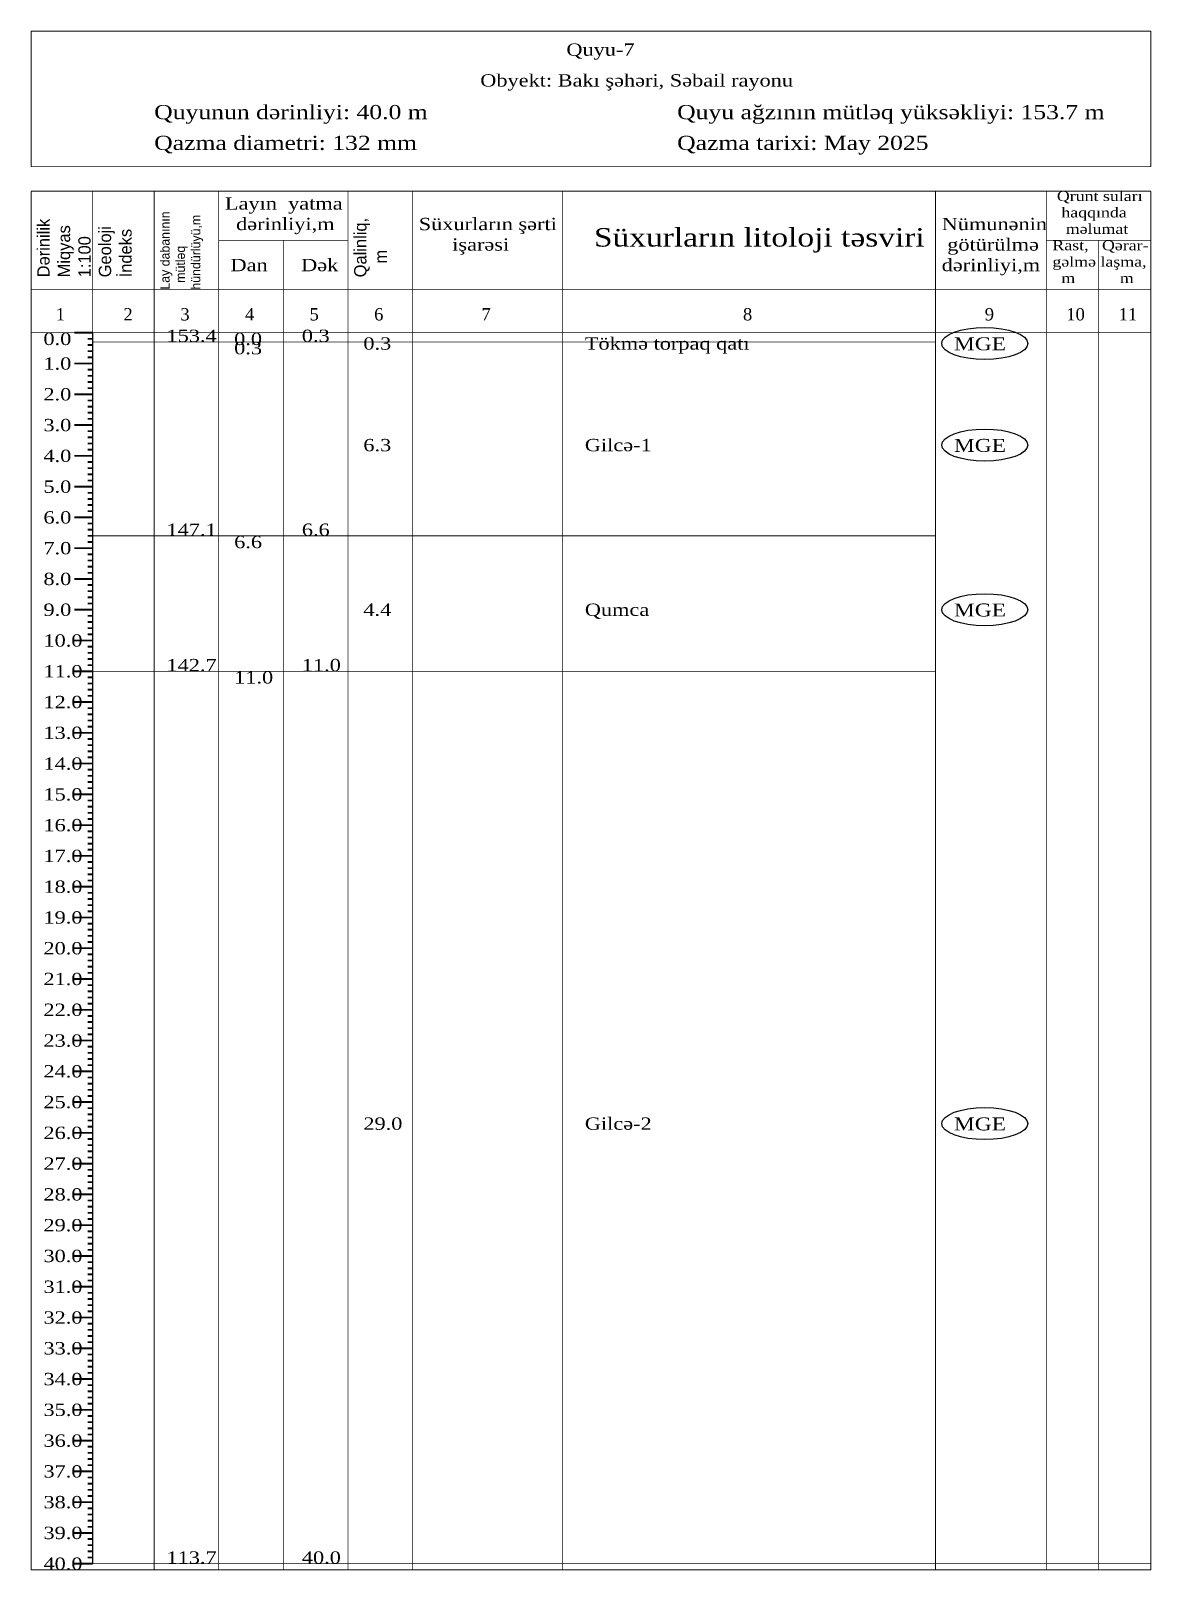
# Model space of a CAD drawing. Header units: metres. Extents: x -10 to 4772, y -44 to 349.
# Drawn here: x 1189.9 to 1372.1, y 98.9 to 349.1 of the extents above; entities that cross this region are included whole.
import ezdxf

# ---------------------------------------------------------------- set-up
doc = ezdxf.new("R2010")
doc.units = ezdxf.units.M
doc.layers.add('Default', color=7, linetype='Continuous')
doc.layers.add('MyLayer', color=7, linetype='Continuous')
doc.styles.add('Times New Roman', font='Times New Roman')
doc.styles.add('Times New Roman_Bold', font='Times New Roman', dxfattribs={"width": 1.2})

msp = doc.modelspace()

# ---------------------------------------------------------------- linework, layer by layer
at = {"color": 7, "lineweight": 30}
msp.add_line((1200, 100), (1200, 300), dxfattribs=at)
msp.add_lwpolyline([(1200, 100), (1200, 300)], dxfattribs=at)
at = {"color": 5}
for centre in [(1345, 298.25), (1345, 281.75), (1345, 255), (1345, 171.5)]:
    msp.add_ellipse(centre, major_axis=(7, 0), ratio=0.371429, dxfattribs=at)
at = {"layer": 'Default'}
for points, const_width in [([(1200, 300), (1200, 323)], 0.12), ([(1197, 300), (1200, 300)], 0.3), ([(1199.2, 299), (1200, 299)], 0.3), ([(1199.2, 298), (1200, 298)], 0.3), ([(1200, 298.5), (1337, 298.5)], 0.12), ([(1197, 295), (1200, 295)], 0.3), ([(1199.2, 297), (1200, 297)], 0.3), ([(1199.2, 296), (1200, 296)], 0.3), ([(1199.2, 294), (1200, 294)], 0.3), ([(1199.2, 293), (1200, 293)], 0.3), ([(1197, 290), (1200, 290)], 0.3), ([(1199.2, 292), (1200, 292)], 0.3), ([(1199.2, 291), (1200, 291)], 0.3), ([(1199.2, 289), (1200, 289)], 0.3), ([(1199.2, 288), (1200, 288)], 0.3), ([(1197, 285), (1200, 285)], 0.3), ([(1199.2, 287), (1200, 287)], 0.3), ([(1199.2, 286), (1200, 286)], 0.3), ([(1199.2, 284), (1200, 284)], 0.3), ([(1199.2, 283), (1200, 283)], 0.3), ([(1197, 280), (1200, 280)], 0.3), ([(1199.2, 282), (1200, 282)], 0.3), ([(1199.2, 281), (1200, 281)], 0.3), ([(1199.2, 279), (1200, 279)], 0.3), ([(1199.2, 278), (1200, 278)], 0.3), ([(1197, 275), (1200, 275)], 0.3), ([(1199.2, 277), (1200, 277)], 0.3), ([(1199.2, 276), (1200, 276)], 0.3), ([(1199.2, 274), (1200, 274)], 0.3), ([(1199.2, 273), (1200, 273)], 0.3), ([(1197, 270), (1200, 270)], 0.3), ([(1199.2, 272), (1200, 272)], 0.3), ([(1199.2, 271), (1200, 271)], 0.3), ([(1199.2, 269), (1200, 269)], 0.3), ([(1199.2, 268), (1200, 268)], 0.3), ([(1197, 265), (1200, 265)], 0.3), ([(1199.2, 267), (1200, 267)], 0.3), ([(1199.2, 266), (1200, 266)], 0.3), ([(1200, 267), (1337, 267)], 0.12), ([(1199.2, 264), (1200, 264)], 0.3), ([(1199.2, 263), (1200, 263)], 0.3), ([(1197, 260), (1200, 260)], 0.3), ([(1199.2, 262), (1200, 262)], 0.3), ([(1199.2, 261), (1200, 261)], 0.3), ([(1199.2, 259), (1200, 259)], 0.3), ([(1199.2, 258), (1200, 258)], 0.3), ([(1197, 255), (1200, 255)], 0.3), ([(1199.2, 257), (1200, 257)], 0.3), ([(1199.2, 256), (1200, 256)], 0.3), ([(1199.2, 254), (1200, 254)], 0.3), ([(1199.2, 253), (1200, 253)], 0.3), ([(1197, 250), (1200, 250)], 0.3), ([(1199.2, 252), (1200, 252)], 0.3), ([(1199.2, 251), (1200, 251)], 0.3), ([(1199.2, 249), (1200, 249)], 0.3), ([(1199.2, 248), (1200, 248)], 0.3), ([(1197, 245), (1200, 245)], 0.3), ([(1199.2, 247), (1200, 247)], 0.3), ([(1199.2, 246), (1200, 246)], 0.3), ([(1199.2, 244), (1200, 244)], 0.3), ([(1199.2, 243), (1200, 243)], 0.3), ([(1200, 245), (1337, 245)], 0.12), ([(1197, 240), (1200, 240)], 0.3), ([(1199.2, 242), (1200, 242)], 0.3), ([(1199.2, 241), (1200, 241)], 0.3), ([(1199.2, 239), (1200, 239)], 0.3), ([(1199.2, 238), (1200, 238)], 0.3), ([(1197, 235), (1200, 235)], 0.3), ([(1199.2, 237), (1200, 237)], 0.3), ([(1199.2, 236), (1200, 236)], 0.3), ([(1199.2, 234), (1200, 234)], 0.3), ([(1199.2, 233), (1200, 233)], 0.3), ([(1197, 230), (1200, 230)], 0.3), ([(1199.2, 232), (1200, 232)], 0.3), ([(1199.2, 231), (1200, 231)], 0.3), ([(1199.2, 229), (1200, 229)], 0.3), ([(1199.2, 228), (1200, 228)], 0.3), ([(1197, 225), (1200, 225)], 0.3), ([(1199.2, 227), (1200, 227)], 0.3), ([(1199.2, 226), (1200, 226)], 0.3), ([(1199.2, 224), (1200, 224)], 0.3), ([(1199.2, 223), (1200, 223)], 0.3), ([(1197, 220), (1200, 220)], 0.3), ([(1199.2, 222), (1200, 222)], 0.3), ([(1199.2, 221), (1200, 221)], 0.3), ([(1199.2, 219), (1200, 219)], 0.3), ([(1199.2, 218), (1200, 218)], 0.3), ([(1197, 215), (1200, 215)], 0.3), ([(1199.2, 217), (1200, 217)], 0.3), ([(1199.2, 216), (1200, 216)], 0.3), ([(1199.2, 214), (1200, 214)], 0.3), ([(1199.2, 213), (1200, 213)], 0.3), ([(1197, 210), (1200, 210)], 0.3), ([(1199.2, 212), (1200, 212)], 0.3), ([(1199.2, 211), (1200, 211)], 0.3), ([(1199.2, 209), (1200, 209)], 0.3), ([(1199.2, 208), (1200, 208)], 0.3), ([(1197, 205), (1200, 205)], 0.3), ([(1199.2, 207), (1200, 207)], 0.3), ([(1199.2, 206), (1200, 206)], 0.3), ([(1199.2, 204), (1200, 204)], 0.3), ([(1199.2, 203), (1200, 203)], 0.3), ([(1197, 200), (1200, 200)], 0.3), ([(1199.2, 202), (1200, 202)], 0.3), ([(1199.2, 201), (1200, 201)], 0.3), ([(1199.2, 199), (1200, 199)], 0.3), ([(1199.2, 198), (1200, 198)], 0.3), ([(1197, 195), (1200, 195)], 0.3), ([(1199.2, 197), (1200, 197)], 0.3), ([(1199.2, 196), (1200, 196)], 0.3), ([(1199.2, 194), (1200, 194)], 0.3), ([(1199.2, 193), (1200, 193)], 0.3), ([(1197, 190), (1200, 190)], 0.3), ([(1199.2, 192), (1200, 192)], 0.3), ([(1199.2, 191), (1200, 191)], 0.3), ([(1199.2, 189), (1200, 189)], 0.3), ([(1199.2, 188), (1200, 188)], 0.3), ([(1197, 185), (1200, 185)], 0.3), ([(1199.2, 187), (1200, 187)], 0.3), ([(1199.2, 186), (1200, 186)], 0.3), ([(1199.2, 184), (1200, 184)], 0.3), ([(1199.2, 183), (1200, 183)], 0.3), ([(1197, 180), (1200, 180)], 0.3), ([(1199.2, 182), (1200, 182)], 0.3), ([(1199.2, 181), (1200, 181)], 0.3), ([(1199.2, 179), (1200, 179)], 0.3), ([(1199.2, 178), (1200, 178)], 0.3), ([(1197, 175), (1200, 175)], 0.3), ([(1199.2, 177), (1200, 177)], 0.3), ([(1199.2, 176), (1200, 176)], 0.3), ([(1199.2, 174), (1200, 174)], 0.3), ([(1199.2, 173), (1200, 173)], 0.3), ([(1197, 170), (1200, 170)], 0.3), ([(1199.2, 172), (1200, 172)], 0.3), ([(1199.2, 171), (1200, 171)], 0.3), ([(1199.2, 169), (1200, 169)], 0.3), ([(1199.2, 168), (1200, 168)], 0.3), ([(1197, 165), (1200, 165)], 0.3), ([(1199.2, 167), (1200, 167)], 0.3), ([(1199.2, 166), (1200, 166)], 0.3), ([(1199.2, 164), (1200, 164)], 0.3), ([(1199.2, 163), (1200, 163)], 0.3), ([(1197, 160), (1200, 160)], 0.3), ([(1199.2, 162), (1200, 162)], 0.3), ([(1199.2, 161), (1200, 161)], 0.3), ([(1199.2, 159), (1200, 159)], 0.3), ([(1199.2, 158), (1200, 158)], 0.3), ([(1197, 155), (1200, 155)], 0.3), ([(1199.2, 157), (1200, 157)], 0.3), ([(1199.2, 156), (1200, 156)], 0.3), ([(1199.2, 154), (1200, 154)], 0.3), ([(1199.2, 153), (1200, 153)], 0.3), ([(1197, 150), (1200, 150)], 0.3), ([(1199.2, 152), (1200, 152)], 0.3), ([(1199.2, 151), (1200, 151)], 0.3), ([(1199.2, 149), (1200, 149)], 0.3), ([(1199.2, 148), (1200, 148)], 0.3), ([(1197, 145), (1200, 145)], 0.3), ([(1199.2, 147), (1200, 147)], 0.3), ([(1199.2, 146), (1200, 146)], 0.3), ([(1199.2, 144), (1200, 144)], 0.3), ([(1199.2, 143), (1200, 143)], 0.3), ([(1197, 140), (1200, 140)], 0.3), ([(1199.2, 142), (1200, 142)], 0.3), ([(1199.2, 141), (1200, 141)], 0.3), ([(1199.2, 139), (1200, 139)], 0.3), ([(1199.2, 138), (1200, 138)], 0.3), ([(1197, 135), (1200, 135)], 0.3), ([(1199.2, 137), (1200, 137)], 0.3), ([(1199.2, 136), (1200, 136)], 0.3), ([(1199.2, 134), (1200, 134)], 0.3), ([(1199.2, 133), (1200, 133)], 0.3), ([(1197, 130), (1200, 130)], 0.3), ([(1199.2, 132), (1200, 132)], 0.3), ([(1199.2, 131), (1200, 131)], 0.3), ([(1199.2, 129), (1200, 129)], 0.3), ([(1199.2, 128), (1200, 128)], 0.3), ([(1197, 125), (1200, 125)], 0.3), ([(1199.2, 127), (1200, 127)], 0.3), ([(1199.2, 126), (1200, 126)], 0.3), ([(1199.2, 124), (1200, 124)], 0.3), ([(1199.2, 123), (1200, 123)], 0.3), ([(1197, 120), (1200, 120)], 0.3), ([(1199.2, 122), (1200, 122)], 0.3), ([(1199.2, 121), (1200, 121)], 0.3), ([(1199.2, 119), (1200, 119)], 0.3), ([(1199.2, 118), (1200, 118)], 0.3), ([(1197, 115), (1200, 115)], 0.3), ([(1199.2, 117), (1200, 117)], 0.3), ([(1199.2, 116), (1200, 116)], 0.3), ([(1199.2, 114), (1200, 114)], 0.3), ([(1199.2, 113), (1200, 113)], 0.3), ([(1197, 110), (1200, 110)], 0.3), ([(1199.2, 112), (1200, 112)], 0.3), ([(1199.2, 111), (1200, 111)], 0.3), ([(1199.2, 109), (1200, 109)], 0.3), ([(1199.2, 108), (1200, 108)], 0.3), ([(1197, 105), (1200, 105)], 0.3), ([(1199.2, 107), (1200, 107)], 0.3), ([(1199.2, 106), (1200, 106)], 0.3), ([(1199.2, 104), (1200, 104)], 0.3), ([(1199.2, 103), (1200, 103)], 0.3), ([(1197, 100), (1200, 100)], 0.3), ([(1199.2, 102), (1200, 102)], 0.3), ([(1199.2, 101), (1200, 101)], 0.3)]:
    msp.add_lwpolyline(points, dxfattribs=dict(at, const_width=const_width))
at = {"layer": 'MyLayer', "const_width": 0.12}
for points in [[(1190, 349), (1372, 349)], [(1190, 327), (1190, 349)], [(1372, 327), (1372, 349)], [(1190, 327), (1372, 327)], [(1190, 323), (1372, 323)], [(1190, 99), (1190, 323)], [(1210, 99), (1210, 323)], [(1220.5, 99), (1220.5, 323)], [(1241.5, 99), (1241.5, 323)], [(1252, 99), (1252, 323)], [(1276.4, 99), (1276.4, 323)], [(1337, 99), (1337, 323)], [(1355, 99), (1355, 323)], [(1372, 100), (1372, 323)], [(1372, 99), (1372, 323)], [(1220.5, 315), (1241.5, 315)], [(1231, 99), (1231, 315)], [(1355, 315), (1372, 315)], [(1363.5, 99), (1363.5, 315)], [(1190, 307), (1372, 307)], [(1190, 300), (1372, 300)], [(1200, 100), (1372, 100)], [(1190, 99), (1372, 99)]]:
    msp.add_lwpolyline(points, dxfattribs=at)

# ---------------------------------------------------------------- texts
at = {"color": 7, "attachment_point": 1}
for s, insert, char_height, style in [('Quyu-7', (1277, 347), 2, 'Times New Roman_Bold'), ('Obyekt: Bakı şəhəri, Səbail rayonu', (1263, 342), 2, 'Times New Roman_Bold'), ('Quyunun dərinliyi: 40.0 m', (1210, 337), 2.3, 'Times New Roman_Bold'), ('Quyu ağzının mütləq yüksəkliyi: 153.7 m', (1295, 337), 2.3, 'Times New Roman_Bold'), ('Qazma diametri: 132 mm', (1210, 332), 2.3, 'Times New Roman_Bold'), ('Qazma tarixi: May 2025 ', (1295, 332), 2.3, 'Times New Roman_Bold'), (' Qrunt suları\\P  haqqında\\P   məlumat\\PRast,   Qərar-\\Pgəlmə laşma,\\P  m          m ', (1356, 323), 1.6, 'Times New Roman_Bold'), ('Layın  yatma\\P  dərinliyi,m \\P \\P Dan      Dək', (1221.5, 322), 2, 'Times New Roman_Bold'), ('\\PSüxurların şərti\\P      işarəsi', (1253, 322), 2, 'Times New Roman_Bold'), ('\\PNümunənin\\P götürülmə\\Pdərinliyi,m', (1338, 322), 2, 'Times New Roman_Bold'), ('\\P   Süxurların litoloji təsviri', (1277.4, 322), 3, 'Times New Roman_Bold'), ('1', (1194, 304), 2, 'Times New Roman'), ('2', (1205, 304), 2, 'Times New Roman'), ('3', (1214.25, 304), 2, 'Times New Roman'), ('4', (1224.75, 304), 2, 'Times New Roman'), ('5', (1235.25, 304), 2, 'Times New Roman'), ('6', (1245.75, 304), 2, 'Times New Roman'), ('7', (1263.2, 304), 2, 'Times New Roman'), ('8', (1305.7, 304), 2, 'Times New Roman'), ('9', (1345, 304), 2, 'Times New Roman'), ('10', (1358.25, 304), 2, 'Times New Roman'), ('11', (1366.75, 304), 2, 'Times New Roman'), ('153.4', (1212, 300.5), 2, 'Times New Roman_Bold'), ('0.3', (1234, 300.5), 2, 'Times New Roman_Bold'), ('0.0', (1192, 300), 2, 'Times New Roman_Bold'), ('0.0', (1223, 300), 2, 'Times New Roman_Bold'), ('0.3', (1223, 298.5), 2, 'Times New Roman_Bold'), ('0.3', (1223, 298.5), 2, 'Times New Roman_Bold'), ('0.3', (1244, 299.25), 2, 'Times New Roman_Bold'), ('Tökmə torpaq qatı', (1280, 299.25), 2, 'Times New Roman_Bold'), ('1.0', (1192, 296), 2, 'Times New Roman_Bold'), ('2.0', (1192, 291), 2, 'Times New Roman_Bold'), ('3.0', (1192, 286), 2, 'Times New Roman_Bold'), ('6.3', (1244, 282.75), 2, 'Times New Roman_Bold'), ('Gilcə-1', (1280, 282.75), 2, 'Times New Roman_Bold'), ('4.0', (1192, 281), 2, 'Times New Roman_Bold'), ('5.0', (1192, 276), 2, 'Times New Roman_Bold'), ('6.0', (1192, 271), 2, 'Times New Roman_Bold'), ('147.1', (1212, 269), 2, 'Times New Roman_Bold'), ('6.6', (1234, 269), 2, 'Times New Roman_Bold'), ('7.0', (1192, 266), 2, 'Times New Roman_Bold'), ('6.6', (1223, 267), 2, 'Times New Roman_Bold'), ('6.6', (1223, 267), 2, 'Times New Roman_Bold'), ('8.0', (1192, 261), 2, 'Times New Roman_Bold'), ('9.0', (1192, 256), 2, 'Times New Roman_Bold'), ('4.4', (1244, 256), 2, 'Times New Roman_Bold'), ('Qumca', (1280, 256), 2, 'Times New Roman_Bold'), ('10.0', (1192, 251), 2, 'Times New Roman_Bold'), ('11.0', (1192, 246), 2, 'Times New Roman_Bold'), ('142.7', (1212, 247), 2, 'Times New Roman_Bold'), ('11.0', (1234, 247), 2, 'Times New Roman_Bold'), ('11.0', (1223, 245), 2, 'Times New Roman_Bold'), ('11.0', (1223, 245), 2, 'Times New Roman_Bold'), ('12.0', (1192, 241), 2, 'Times New Roman_Bold'), ('13.0', (1192, 236), 2, 'Times New Roman_Bold'), ('14.0', (1192, 231), 2, 'Times New Roman_Bold'), ('15.0', (1192, 226), 2, 'Times New Roman_Bold'), ('16.0', (1192, 221), 2, 'Times New Roman_Bold'), ('17.0', (1192, 216), 2, 'Times New Roman_Bold'), ('18.0', (1192, 211), 2, 'Times New Roman_Bold'), ('19.0', (1192, 206), 2, 'Times New Roman_Bold'), ('20.0', (1192, 201), 2, 'Times New Roman_Bold'), ('21.0', (1192, 196), 2, 'Times New Roman_Bold'), ('22.0', (1192, 191), 2, 'Times New Roman_Bold'), ('23.0', (1192, 186), 2, 'Times New Roman_Bold'), ('24.0', (1192, 181), 2, 'Times New Roman_Bold'), ('25.0', (1192, 176), 2, 'Times New Roman_Bold'), ('Gilcə-2', (1280, 172.5), 2, 'Times New Roman_Bold'), ('26.0', (1192, 171), 2, 'Times New Roman_Bold'), ('29.0', (1244, 172.5), 2, 'Times New Roman_Bold'), ('27.0', (1192, 166), 2, 'Times New Roman_Bold'), ('28.0', (1192, 161), 2, 'Times New Roman_Bold'), ('29.0', (1192, 156), 2, 'Times New Roman_Bold'), ('30.0', (1192, 151), 2, 'Times New Roman_Bold'), ('31.0', (1192, 146), 2, 'Times New Roman_Bold'), ('32.0', (1192, 141), 2, 'Times New Roman_Bold'), ('33.0', (1192, 136), 2, 'Times New Roman_Bold'), ('34.0', (1192, 131), 2, 'Times New Roman_Bold'), ('35.0', (1192, 126), 2, 'Times New Roman_Bold'), ('36.0', (1192, 121), 2, 'Times New Roman_Bold'), ('37.0', (1192, 116), 2, 'Times New Roman_Bold'), ('38.0', (1192, 111), 2, 'Times New Roman_Bold'), ('39.0', (1192, 106), 2, 'Times New Roman_Bold'), ('40.0', (1192, 101), 2, 'Times New Roman_Bold'), ('113.7', (1212, 102), 2, 'Times New Roman_Bold'), ('40.0', (1234, 102), 2, 'Times New Roman_Bold')]:
    msp.add_mtext(s, dxfattribs=dict(at, insert=insert, char_height=char_height, style=style))
at = {"attachment_point": 1, "rotation": 90}
for s, insert, char_height in [('Dərinilik\\PMiqyas\\P1:100', (1191, 309), 2), ('Lay dabanının\\P  mütləq\\Phündürlüyü,m', (1211, 307), 1.5), ('Qalinliq,\\P   m', (1242.5, 309), 2), ('Geoloji\\Pİndeks', (1201, 309), 2)]:
    msp.add_mtext(s, dxfattribs=dict(at, insert=insert, char_height=char_height))
at = {"color": 5, "char_height": 2.1, "attachment_point": 1, "style": 'Times New Roman_Bold'}
for insert in [(1340, 299.25), (1340, 282.75), (1340, 256), (1340, 172.5)]:
    msp.add_mtext('MGE', dxfattribs=dict(at, insert=insert))

doc.saveas('drawing.dxf')
